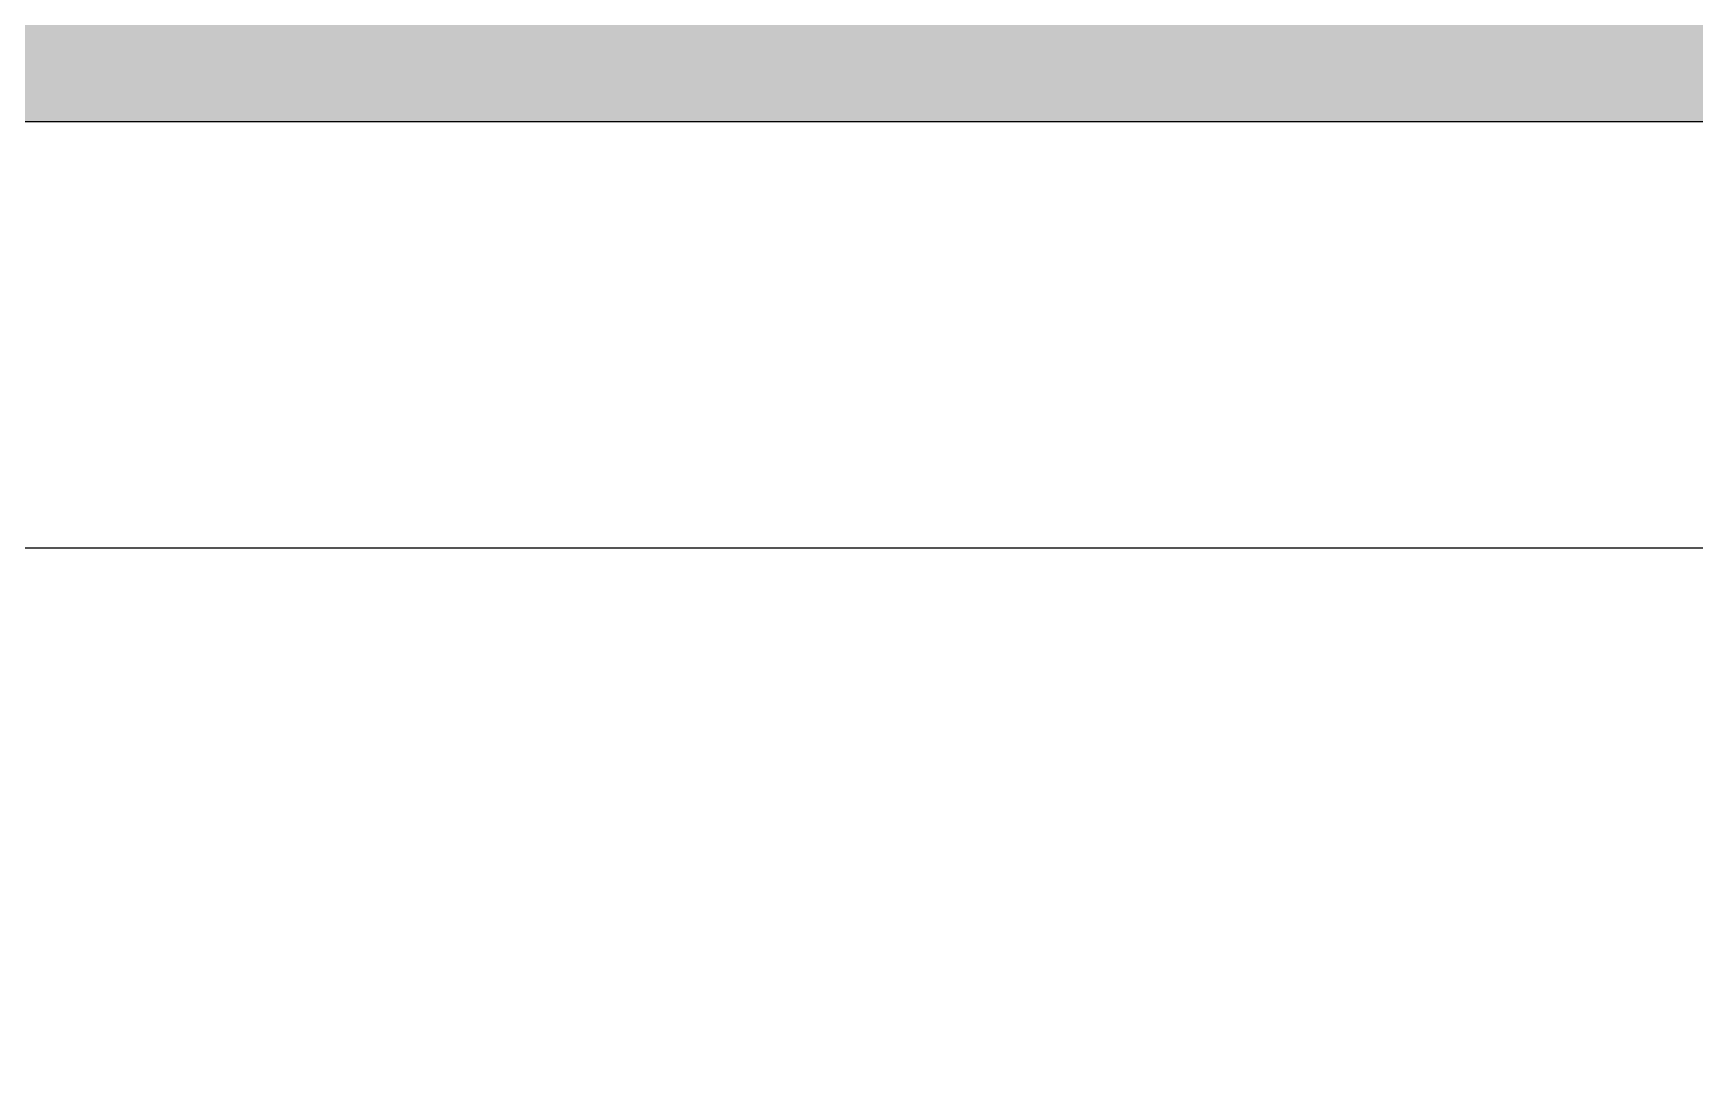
# Model space of a CAD drawing. Header units: millimetres. Extents: x 182 to 575, y -105 to 95.
# Drawn here: x 266.724 to 268.782, y 72.433 to 73.706 of the extents above; entities that cross this region are included whole.
import ezdxf

# ---------------------------------------------------------------- set-up
doc = ezdxf.new("R2010")
doc.units = ezdxf.units.MM
doc.header["$MEASUREMENT"] = 0
doc.layers.add('PDF_Geometry', color=7, linetype='Continuous')
doc.layers.add('PDF_Solid Fills', color=7, linetype='Continuous')

msp = doc.modelspace()

# ---------------------------------------------------------------- hatches: boundary and pattern name
at = {"layer": 'PDF_Solid Fills', "true_color": 0xb9b9b9, "transparency": 33554559}
msp.add_hatch(color=9, dxfattribs=at).paths.add_polyline_path([(261.6659, 73.7491), (261.6659, 76.2872), (261.5183, 76.2872), (261.5183, 73.7491), (259.5945, 73.7491), (259.5945, 73.0396), (259.7945, 73.0396), (259.7945, 73.5967), (270.3516, 73.5967), (270.3516, 73.0396), (270.504, 73.0396), (270.504, 73.7491)])
at = {"layer": 'PDF_Solid Fills', "transparency": 33554559}
h = msp.add_hatch(color=256, dxfattribs=at)
h.paths.add_polyline_path([(267.0077, 73.7051), (267.0027, 73.7051), (267.0077, 73.7051)], flags=0)
h.paths.add_polyline_path([(267.0027, 73.7051), (267.0077, 73.7051), (267.0027, 73.7051)], flags=0)
h.paths.add_polyline_path([(267.0077, 73.7026), (267.0027, 73.7026), (267.0077, 73.7026)], flags=0)
h.paths.add_polyline_path([(267.0027, 73.7026), (267.0077, 73.7026), (267.0027, 73.7026)], flags=0)
h.paths.add_polyline_path([(267.0052, 73.6976), (267.0002, 73.6976), (267.0052, 73.6976)], flags=0)
h.paths.add_polyline_path([(267.0002, 73.6976), (267.0052, 73.6976), (267.0002, 73.6976)], flags=0)
h = msp.add_hatch(color=256, dxfattribs=at)
h.paths.add_polyline_path([(266.9952, 73.6926), (267.0027, 73.6926), (266.9952, 73.6926)], flags=0)
h.paths.add_polyline_path([(267.0002, 73.6926), (266.9927, 73.6926), (267.0002, 73.6926)], flags=0)
h.paths.add_polyline_path([(266.9927, 73.6926), (267.0002, 73.6926), (266.9927, 73.6926)], flags=0)
h = msp.add_hatch(color=256, dxfattribs=at)
h.paths.add_polyline_path([(267.1627, 73.6301), (267.1577, 73.6301), (267.1627, 73.6301)], flags=0)
h.paths.add_polyline_path([(267.1602, 73.6276), (267.1552, 73.6276), (267.1602, 73.6276)], flags=0)
h.paths.add_polyline_path([(267.1552, 73.6251), (267.1602, 73.6251), (267.1552, 73.6251)], flags=0)
h = msp.add_hatch(color=256, dxfattribs=at)
h.paths.add_polyline_path([(267.1552, 73.6201), (267.1602, 73.6201), (267.1552, 73.6201)], flags=0)
h.paths.add_polyline_path([(267.1602, 73.6201), (267.1552, 73.6201), (267.1602, 73.6201)], flags=0)
h.paths.add_polyline_path([(267.1577, 73.6176), (267.1627, 73.6176), (267.1577, 73.6176)], flags=0)
h.paths.add_polyline_path([(267.1627, 73.6176), (267.1577, 73.6176), (267.1627, 73.6176)], flags=0)
h = msp.add_hatch(color=256, dxfattribs=at)
h.paths.add_polyline_path([(267.1727, 73.6376), (267.1677, 73.6376), (267.1727, 73.6376)], flags=0)
h.paths.add_polyline_path([(267.1677, 73.6376), (267.1727, 73.6376), (267.1677, 73.6376)], flags=0)
h.paths.add_polyline_path([(267.1652, 73.6351), (267.1777, 73.6351), (267.1652, 73.6351)], flags=0)
h.paths.add_polyline_path([(267.1777, 73.6351), (267.1652, 73.6351), (267.1777, 73.6351)], flags=0)
h.paths.add_polyline_path([(267.1627, 73.6351), (267.1802, 73.6351), (267.1627, 73.6351)], flags=0)
h = msp.add_hatch(color=256, dxfattribs=at)
h.paths.add_polyline_path([(267.1527, 73.6076), (267.1577, 73.6076), (267.1527, 73.6076)], flags=0)
h.paths.add_polyline_path([(267.1577, 73.6051), (267.1527, 73.6051), (267.1577, 73.6051)], flags=0)
h.paths.add_polyline_path([(267.1552, 73.6026), (267.1502, 73.6026), (267.1552, 73.6026)], flags=0)
h.paths.add_polyline_path([(267.1502, 73.6001), (267.1552, 73.6001), (267.1502, 73.6001)], flags=0)
h.paths.add_polyline_path([(267.1552, 73.6001), (267.1502, 73.6001), (267.1552, 73.6001)], flags=0)
h = msp.add_hatch(color=256, dxfattribs=at)
h.paths.add_polyline_path([(267.1602, 73.6126), (267.1777, 73.6126), (267.1602, 73.6126)], flags=0)
h.paths.add_polyline_path([(267.1777, 73.6126), (267.1602, 73.6126), (267.1777, 73.6126)], flags=0)
h.paths.add_polyline_path([(267.1577, 73.6126), (267.1752, 73.6126), (267.1577, 73.6126)], flags=0)
h = msp.add_hatch(color=256, dxfattribs=at)
h.paths.add_polyline_path([(267.1827, 73.6051), (267.1777, 73.6051), (267.1827, 73.6051)], flags=0)
h.paths.add_polyline_path([(267.1777, 73.6051), (267.1827, 73.6051), (267.1777, 73.6051)], flags=0)
h.paths.add_polyline_path([(267.1827, 73.6026), (267.1777, 73.6026), (267.1827, 73.6026)], flags=0)
h.paths.add_polyline_path([(267.1777, 73.6026), (267.1827, 73.6026), (267.1777, 73.6026)], flags=0)
h = msp.add_hatch(color=256, dxfattribs=at)
h.paths.add_polyline_path([(267.1502, 73.5951), (267.1552, 73.5951), (267.1502, 73.5951)], flags=0)
h.paths.add_polyline_path([(267.1552, 73.5951), (267.1502, 73.5951), (267.1552, 73.5951)], flags=0)
h.paths.add_polyline_path([(267.1502, 73.5926), (267.1552, 73.5926), (267.1502, 73.5926)], flags=0)
h = msp.add_hatch(color=256, dxfattribs=at)
h.paths.add_polyline_path([(267.1552, 73.5876), (267.1777, 73.5876), (267.1552, 73.5876)], flags=0)
h.paths.add_polyline_path([(267.1552, 73.5876), (267.1752, 73.5876), (267.1552, 73.5876)], flags=0)
h.paths.add_polyline_path([(267.1752, 73.5851), (267.1577, 73.5851), (267.1752, 73.5851)], flags=0)
h.paths.add_polyline_path([(267.1577, 73.5851), (267.1752, 73.5851), (267.1577, 73.5851)], flags=0)
h.paths.add_polyline_path([(267.1602, 73.5851), (267.1702, 73.5851), (267.1602, 73.5851)], flags=0)
h.paths.add_polyline_path([(267.1702, 73.5851), (267.1602, 73.5851), (267.1702, 73.5851)], flags=0)
h = msp.add_hatch(color=256, dxfattribs=at)
h.paths.add_polyline_path([(267.1727, 73.5901), (267.1802, 73.5901), (267.1727, 73.5901)], flags=0)
h.paths.add_polyline_path([(267.1802, 73.5901), (267.1727, 73.5901), (267.1802, 73.5901)], flags=0)
h.paths.add_polyline_path([(267.1727, 73.5901), (267.1802, 73.5901), (267.1727, 73.5901)], flags=0)
h = msp.add_hatch(color=256, dxfattribs=at)
h.paths.add_polyline_path([(267.1777, 73.5976), (267.1827, 73.5976), (267.1777, 73.5976)], flags=0)
h.paths.add_polyline_path([(267.1827, 73.5976), (267.1777, 73.5976), (267.1827, 73.5976)], flags=0)
h.paths.add_polyline_path([(267.1777, 73.5951), (267.1827, 73.5951), (267.1777, 73.5951)], flags=0)
h.paths.add_polyline_path([(267.1827, 73.5951), (267.1777, 73.5951), (267.1827, 73.5951)], flags=0)
h.paths.add_polyline_path([(267.1752, 73.5926), (267.1827, 73.5926), (267.1752, 73.5926)], flags=0)
h = msp.add_hatch(color=256, dxfattribs=at)
h.paths.add_polyline_path([(267.3377, 73.5376), (267.3427, 73.5376), (267.3377, 73.5376)], flags=0)
h.paths.add_polyline_path([(267.3427, 73.5376), (267.3377, 73.5376), (267.3427, 73.5376)], flags=0)
h.paths.add_polyline_path([(267.3352, 73.5351), (267.3402, 73.5351), (267.3352, 73.5351)], flags=0)
h.paths.add_polyline_path([(267.3402, 73.5351), (267.3352, 73.5351), (267.3402, 73.5351)], flags=0)
h.paths.add_polyline_path([(267.3327, 73.5326), (267.3377, 73.5326), (267.3327, 73.5326)], flags=0)
h.paths.add_polyline_path([(267.3377, 73.5326), (267.3327, 73.5326), (267.3377, 73.5326)], flags=0)
h.paths.add_polyline_path([(267.3302, 73.5301), (267.3377, 73.5301), (267.3302, 73.5301)], flags=0)
h.paths.add_polyline_path([(267.3352, 73.5276), (267.3277, 73.5276), (267.3352, 73.5276)], flags=0)
h.paths.add_polyline_path([(267.3277, 73.5251), (267.3327, 73.5251), (267.3277, 73.5251)], flags=0)
h.paths.add_polyline_path([(267.3327, 73.5251), (267.3277, 73.5251), (267.3327, 73.5251)], flags=0)
h.paths.add_polyline_path([(267.3252, 73.5201), (267.3302, 73.5201), (267.3252, 73.5201)], flags=0)
h.paths.add_polyline_path([(267.3302, 73.5201), (267.3252, 73.5201), (267.3302, 73.5201)], flags=0)
h.paths.add_polyline_path([(267.3227, 73.5176), (267.3302, 73.5176), (267.3227, 73.5176)], flags=0)
h.paths.add_polyline_path([(267.3227, 73.5176), (267.3277, 73.5176), (267.3227, 73.5176)], flags=0)
h.paths.add_polyline_path([(267.3277, 73.5151), (267.3227, 73.5151), (267.3277, 73.5151)], flags=0)
h.paths.add_polyline_path([(267.3227, 73.5151), (267.3277, 73.5151), (267.3227, 73.5151)], flags=0)
h.paths.add_polyline_path([(267.3252, 73.5126), (267.3202, 73.5126), (267.3252, 73.5126)], flags=0)
h.paths.add_polyline_path([(267.3202, 73.5126), (267.3252, 73.5126), (267.3202, 73.5126)], flags=0)
h.paths.add_polyline_path([(267.3252, 73.5101), (267.3202, 73.5101), (267.3252, 73.5101)], flags=0)
h.paths.add_polyline_path([(267.3227, 73.5051), (267.3177, 73.5051), (267.3227, 73.5051)], flags=0)
h.paths.add_polyline_path([(267.3177, 73.5051), (267.3227, 73.5051), (267.3177, 73.5051)], flags=0)
h.paths.add_polyline_path([(267.3227, 73.5026), (267.3177, 73.5026), (267.3227, 73.5026)], flags=0)
h.paths.add_polyline_path([(267.3202, 73.5001), (267.3152, 73.5001), (267.3202, 73.5001)], flags=0)
h.paths.add_polyline_path([(267.3152, 73.5001), (267.3202, 73.5001), (267.3152, 73.5001)], flags=0)
h.paths.add_polyline_path([(267.3202, 73.4976), (267.3152, 73.4976), (267.3202, 73.4976)], flags=0)
h.paths.add_polyline_path([(267.3152, 73.4976), (267.3202, 73.4976), (267.3152, 73.4976)], flags=0)
h = msp.add_hatch(color=256, dxfattribs=at)
h.paths.add_polyline_path([(267.4727, 73.4551), (267.4677, 73.4551), (267.4727, 73.4551)], flags=0)
h.paths.add_polyline_path([(267.4677, 73.4551), (267.4727, 73.4551), (267.4677, 73.4551)], flags=0)
h.paths.add_polyline_path([(267.4652, 73.4526), (267.4702, 73.4526), (267.4652, 73.4526)], flags=0)
h.paths.add_polyline_path([(267.4702, 73.4501), (267.4652, 73.4501), (267.4702, 73.4501)], flags=0)
h.paths.add_polyline_path([(267.4652, 73.4501), (267.4702, 73.4501), (267.4652, 73.4501)], flags=0)
h = msp.add_hatch(color=256, dxfattribs=at)
h.paths.add_polyline_path([(267.4852, 73.4651), (267.4802, 73.4651), (267.4852, 73.4651)], flags=0)
h.paths.add_polyline_path([(267.4802, 73.4651), (267.4852, 73.4651), (267.4802, 73.4651)], flags=0)
h.paths.add_polyline_path([(267.4777, 73.4626), (267.4877, 73.4626), (267.4777, 73.4626)], flags=0)
h = msp.add_hatch(color=256, dxfattribs=at)
h.paths.add_polyline_path([(267.4902, 73.4576), (267.4952, 73.4576), (267.4902, 73.4576)], flags=0)
h.paths.add_polyline_path([(267.4952, 73.4576), (267.4902, 73.4576), (267.4952, 73.4576)], flags=0)
h.paths.add_polyline_path([(267.4902, 73.4551), (267.4952, 73.4551), (267.4902, 73.4551)], flags=0)
h.paths.add_polyline_path([(267.4952, 73.4526), (267.4902, 73.4526), (267.4952, 73.4526)], flags=0)
h.paths.add_polyline_path([(267.4902, 73.4526), (267.4952, 73.4526), (267.4902, 73.4526)], flags=0)
h.paths.add_polyline_path([(267.4952, 73.4526), (267.4902, 73.4526), (267.4952, 73.4526)], flags=0)
h = msp.add_hatch(color=256, dxfattribs=at)
h.paths.add_polyline_path([(267.4802, 73.4451), (267.4777, 73.4451), (267.4802, 73.4451)], flags=0)
h.paths.add_polyline_path([(267.4777, 73.4451), (267.4802, 73.4451), (267.4777, 73.4451)], flags=0)
h.paths.add_polyline_path([(267.4827, 73.4451), (267.4752, 73.4451), (267.4827, 73.4451)], flags=0)
h.paths.add_polyline_path([(267.4752, 73.4451), (267.4827, 73.4451), (267.4752, 73.4451)], flags=0)
h = msp.add_hatch(color=256, dxfattribs=at)
h.paths.add_polyline_path([(267.4877, 73.4376), (267.4927, 73.4376), (267.4877, 73.4376)], flags=0)
h.paths.add_polyline_path([(267.4927, 73.4351), (267.4877, 73.4351), (267.4927, 73.4351)], flags=0)
h.paths.add_polyline_path([(267.4877, 73.4351), (267.4927, 73.4351), (267.4877, 73.4351)], flags=0)
h = msp.add_hatch(color=256, dxfattribs=at)
h.paths.add_polyline_path([(267.4627, 73.4226), (267.4677, 73.4226), (267.4627, 73.4226)], flags=0)
h.paths.add_polyline_path([(267.4677, 73.4226), (267.4627, 73.4226), (267.4677, 73.4226)], flags=0)
h.paths.add_polyline_path([(267.4627, 73.4201), (267.4677, 73.4201), (267.4627, 73.4201)], flags=0)
h.paths.add_polyline_path([(267.4677, 73.4201), (267.4627, 73.4201), (267.4677, 73.4201)], flags=0)
h = msp.add_hatch(color=256, dxfattribs=at)
h.paths.add_polyline_path([(267.4777, 73.4126), (267.4752, 73.4126), (267.4777, 73.4126)], flags=0)
h.paths.add_polyline_path([(267.4727, 73.4126), (267.4802, 73.4126), (267.4727, 73.4126)], flags=0)
h.paths.add_polyline_path([(267.4827, 73.4126), (267.4702, 73.4126), (267.4827, 73.4126)], flags=0)
h.paths.add_polyline_path([(267.4702, 73.4126), (267.4827, 73.4126), (267.4702, 73.4126)], flags=0)
h.paths.add_polyline_path([(267.4852, 73.4151), (267.4677, 73.4151), (267.4852, 73.4151)], flags=0)
h.paths.add_polyline_path([(267.4677, 73.4151), (267.4852, 73.4151), (267.4677, 73.4151)], flags=0)
h.paths.add_polyline_path([(267.4852, 73.4151), (267.4677, 73.4151), (267.4852, 73.4151)], flags=0)
h = msp.add_hatch(color=256, dxfattribs=at)
h.paths.add_polyline_path([(267.4877, 73.4301), (267.4927, 73.4301), (267.4877, 73.4301)], flags=0)
h.paths.add_polyline_path([(267.4927, 73.4276), (267.4877, 73.4276), (267.4927, 73.4276)], flags=0)
h.paths.add_polyline_path([(267.4877, 73.4276), (267.4927, 73.4276), (267.4877, 73.4276)], flags=0)
h.paths.add_polyline_path([(267.4927, 73.4251), (267.4877, 73.4251), (267.4927, 73.4251)], flags=0)
h.paths.add_polyline_path([(267.4877, 73.4251), (267.4927, 73.4251), (267.4877, 73.4251)], flags=0)
h = msp.add_hatch(color=256, dxfattribs=at)
h.paths.add_polyline_path([(267.7002, 73.3526), (267.7027, 73.3526), (267.7002, 73.3526)], flags=0)
h.paths.add_polyline_path([(267.7052, 73.3526), (267.6977, 73.3526), (267.7052, 73.3526)], flags=0)
h.paths.add_polyline_path([(267.6952, 73.3501), (267.7077, 73.3501), (267.6952, 73.3501)], flags=0)
h.paths.add_polyline_path([(267.7077, 73.3501), (267.6952, 73.3501), (267.7077, 73.3501)], flags=0)
h.paths.add_polyline_path([(267.6952, 73.3501), (267.7077, 73.3501), (267.6952, 73.3501)], flags=0)
h.paths.add_polyline_path([(267.7102, 73.3501), (267.6927, 73.3501), (267.7102, 73.3501)], flags=0)
h.paths.add_polyline_path([(267.6927, 73.3501), (267.7102, 73.3501), (267.6927, 73.3501)], flags=0)
h = msp.add_hatch(color=256, dxfattribs=at)
h.paths.add_polyline_path([(267.7152, 73.3426), (267.7102, 73.3426), (267.7152, 73.3426)], flags=0)
h.paths.add_polyline_path([(267.7102, 73.3426), (267.7152, 73.3426), (267.7102, 73.3426)], flags=0)
h.paths.add_polyline_path([(267.7152, 73.3401), (267.7102, 73.3401), (267.7152, 73.3401)], flags=0)
h.paths.add_polyline_path([(267.7102, 73.3376), (267.7152, 73.3376), (267.7102, 73.3376)], flags=0)
h.paths.add_polyline_path([(267.7152, 73.3376), (267.7102, 73.3376), (267.7152, 73.3376)], flags=0)
h.paths.add_polyline_path([(267.7102, 73.3376), (267.7152, 73.3376), (267.7102, 73.3376)], flags=0)
h.paths.add_polyline_path([(267.7152, 73.3351), (267.7102, 73.3351), (267.7152, 73.3351)], flags=0)
h.paths.add_polyline_path([(267.7102, 73.3326), (267.7152, 73.3326), (267.7102, 73.3326)], flags=0)
h.paths.add_polyline_path([(267.7152, 73.3301), (267.7102, 73.3301), (267.7152, 73.3301)], flags=0)
h.paths.add_polyline_path([(267.7102, 73.3301), (267.7152, 73.3301), (267.7102, 73.3301)], flags=0)
h.paths.add_polyline_path([(267.7077, 73.3276), (267.7127, 73.3276), (267.7077, 73.3276)], flags=0)
h = msp.add_hatch(color=256, dxfattribs=at)
h.paths.add_polyline_path([(267.6877, 73.3201), (267.7077, 73.3201), (267.6877, 73.3201)], flags=0)
h.paths.add_polyline_path([(267.7077, 73.3201), (267.6877, 73.3201), (267.7077, 73.3201)], flags=0)
h.paths.add_polyline_path([(267.6902, 73.3201), (267.7052, 73.3201), (267.6902, 73.3201)], flags=0)
h.paths.add_polyline_path([(267.7052, 73.3201), (267.6902, 73.3201), (267.7052, 73.3201)], flags=0)
h = msp.add_hatch(color=256, dxfattribs=at)
h.paths.add_polyline_path([(267.6852, 73.1726), (267.6902, 73.1726), (267.6852, 73.1726)], flags=0)
h.paths.add_polyline_path([(267.6902, 73.1726), (267.6852, 73.1726), (267.6902, 73.1726)], flags=0)
h.paths.add_polyline_path([(267.6852, 73.1701), (267.6902, 73.1701), (267.6852, 73.1701)], flags=0)
h = msp.add_hatch(color=256, dxfattribs=at)
h.paths.add_polyline_path([(267.6902, 73.1776), (267.7077, 73.1776), (267.6902, 73.1776)], flags=0)
h.paths.add_polyline_path([(267.7077, 73.1801), (267.6902, 73.1801), (267.7077, 73.1801)], flags=0)
h.paths.add_polyline_path([(267.6927, 73.1801), (267.7052, 73.1801), (267.6927, 73.1801)], flags=0)
h.paths.add_polyline_path([(267.7052, 73.1801), (267.6927, 73.1801), (267.7052, 73.1801)], flags=0)
h.paths.add_polyline_path([(267.6977, 73.1801), (267.7002, 73.1801), (267.6977, 73.1801)], flags=0)
h.paths.add_polyline_path([(267.7002, 73.1801), (267.6977, 73.1801), (267.7002, 73.1801)], flags=0)
h = msp.add_hatch(color=256, dxfattribs=at)
h.paths.add_polyline_path([(267.7077, 73.1726), (267.7127, 73.1726), (267.7077, 73.1726)], flags=0)
h.paths.add_polyline_path([(267.7127, 73.1726), (267.7077, 73.1726), (267.7127, 73.1726)], flags=0)
h.paths.add_polyline_path([(267.7077, 73.1726), (267.7127, 73.1726), (267.7077, 73.1726)], flags=0)
h = msp.add_hatch(color=256, dxfattribs=at)
h.paths.add_polyline_path([(267.7077, 73.1676), (267.7127, 73.1676), (267.7077, 73.1676)], flags=0)
h.paths.add_polyline_path([(267.7127, 73.1651), (267.7077, 73.1651), (267.7127, 73.1651)], flags=0)
h.paths.add_polyline_path([(267.7077, 73.1651), (267.7127, 73.1651), (267.7077, 73.1651)], flags=0)
h = msp.add_hatch(color=256, dxfattribs=at)
h.paths.add_polyline_path([(267.7052, 73.1501), (267.7102, 73.1501), (267.7052, 73.1501)], flags=0)
h.paths.add_polyline_path([(267.7102, 73.1501), (267.7052, 73.1501), (267.7102, 73.1501)], flags=0)
h.paths.add_polyline_path([(267.7052, 73.1476), (267.7102, 73.1476), (267.7052, 73.1476)], flags=0)
h.paths.add_polyline_path([(267.7102, 73.1451), (267.7077, 73.1451), (267.7102, 73.1451)], flags=0)
h.paths.add_polyline_path([(267.7102, 73.1401), (267.7052, 73.1401), (267.7102, 73.1401)], flags=0)
h.paths.add_polyline_path([(267.7052, 73.1401), (267.7102, 73.1401), (267.7052, 73.1401)], flags=0)
h.paths.add_polyline_path([(267.7102, 73.1376), (267.7052, 73.1376), (267.7102, 73.1376)], flags=0)
h.paths.add_polyline_path([(267.7052, 73.1376), (267.7102, 73.1376), (267.7052, 73.1376)], flags=0)
h = msp.add_hatch(color=256, dxfattribs=at)
h.paths.add_polyline_path([(267.6802, 73.1401), (267.6827, 73.1401), (267.6802, 73.1401)], flags=0)
h.paths.add_polyline_path([(267.6802, 73.1376), (267.6852, 73.1376), (267.6802, 73.1376)], flags=0)
h.paths.add_polyline_path([(267.6852, 73.1376), (267.6802, 73.1376), (267.6852, 73.1376)], flags=0)
h = msp.add_hatch(color=256, dxfattribs=at)
h.paths.add_polyline_path([(267.7002, 73.1301), (267.6877, 73.1301), (267.7002, 73.1301)], flags=0)
h.paths.add_polyline_path([(267.6877, 73.1301), (267.7002, 73.1301), (267.6877, 73.1301)], flags=0)
h.paths.add_polyline_path([(267.7027, 73.1301), (267.6852, 73.1301), (267.7027, 73.1301)], flags=0)
h.paths.add_polyline_path([(267.6852, 73.1301), (267.7027, 73.1301), (267.6852, 73.1301)], flags=0)
h = msp.add_hatch(color=256, dxfattribs=at)
h.paths.add_polyline_path([(267.6877, 73.0901), (267.6827, 73.0901), (267.6877, 73.0901)], flags=0)
h.paths.add_polyline_path([(267.6827, 73.0901), (267.6877, 73.0901), (267.6827, 73.0901)], flags=0)
h.paths.add_polyline_path([(267.6877, 73.0901), (267.6827, 73.0901), (267.6877, 73.0901)], flags=0)
h = msp.add_hatch(color=256, dxfattribs=at)
h.paths.add_polyline_path([(267.7102, 73.0901), (267.7052, 73.0901), (267.7102, 73.0901)], flags=0)
h.paths.add_polyline_path([(267.7052, 73.0901), (267.7102, 73.0901), (267.7052, 73.0901)], flags=0)
h.paths.add_polyline_path([(267.7102, 73.0876), (267.7052, 73.0876), (267.7102, 73.0876)], flags=0)
h.paths.add_polyline_path([(267.7052, 73.0876), (267.7102, 73.0876), (267.7052, 73.0876)], flags=0)
h.paths.add_polyline_path([(267.7102, 73.0851), (267.7052, 73.0851), (267.7102, 73.0851)], flags=0)
h = msp.add_hatch(color=256, dxfattribs=at)
h.paths.add_polyline_path([(267.6852, 73.0826), (267.6802, 73.0826), (267.6852, 73.0826)], flags=0)
h.paths.add_polyline_path([(267.6802, 73.0826), (267.6852, 73.0826), (267.6802, 73.0826)], flags=0)
h.paths.add_polyline_path([(267.6852, 73.0826), (267.6802, 73.0826), (267.6852, 73.0826)], flags=0)
h = msp.add_hatch(color=256, dxfattribs=at)
h.paths.add_polyline_path([(267.7002, 73.0726), (267.7077, 73.0726), (267.7002, 73.0726)], flags=0)
h.paths.add_polyline_path([(267.7052, 73.0726), (267.6977, 73.0726), (267.7052, 73.0726)], flags=0)
h.paths.add_polyline_path([(267.7027, 73.0701), (267.6952, 73.0701), (267.7027, 73.0701)], flags=0)
h.paths.add_polyline_path([(267.6952, 73.0701), (267.7027, 73.0701), (267.6952, 73.0701)], flags=0)
h = msp.add_hatch(color=256, dxfattribs=at)
h.paths.add_polyline_path([(267.7102, 73.0801), (267.7052, 73.0801), (267.7102, 73.0801)], flags=0)
h.paths.add_polyline_path([(267.7052, 73.0801), (267.7102, 73.0801), (267.7052, 73.0801)], flags=0)
h.paths.add_polyline_path([(267.7102, 73.0801), (267.7052, 73.0801), (267.7102, 73.0801)], flags=0)
h.paths.add_polyline_path([(267.7052, 73.0776), (267.7102, 73.0776), (267.7052, 73.0776)], flags=0)
h.paths.add_polyline_path([(267.7027, 73.0751), (267.7077, 73.0751), (267.7027, 73.0751)], flags=0)
h.paths.add_polyline_path([(267.7077, 73.0751), (267.7027, 73.0751), (267.7077, 73.0751)], flags=0)
h.paths.add_polyline_path([(267.7027, 73.0751), (267.7077, 73.0751), (267.7027, 73.0751)], flags=0)
h = msp.add_hatch(color=256, dxfattribs=at)
h.paths.add_polyline_path([(267.6827, 73.0551), (267.6777, 73.0551), (267.6827, 73.0551)], flags=0)
h.paths.add_polyline_path([(267.6777, 73.0551), (267.6827, 73.0551), (267.6777, 73.0551)], flags=0)
h.paths.add_polyline_path([(267.6802, 73.0526), (267.6752, 73.0526), (267.6802, 73.0526)], flags=0)
h.paths.add_polyline_path([(267.6752, 73.0526), (267.6802, 73.0526), (267.6752, 73.0526)], flags=0)
h.paths.add_polyline_path([(267.6802, 73.0526), (267.6752, 73.0526), (267.6802, 73.0526)], flags=0)
h = msp.add_hatch(color=256, dxfattribs=at)
h.paths.add_polyline_path([(267.6877, 73.0601), (267.6827, 73.0601), (267.6877, 73.0601)], flags=0)
h.paths.add_polyline_path([(267.6802, 73.0601), (267.6852, 73.0601), (267.6802, 73.0601)], flags=0)
h.paths.add_polyline_path([(267.6852, 73.0576), (267.6802, 73.0576), (267.6852, 73.0576)], flags=0)
h = msp.add_hatch(color=256, dxfattribs=at)
h.paths.add_polyline_path([(267.6002, 72.9201), (267.5952, 72.9201), (267.6002, 72.9201)], flags=0)
h.paths.add_polyline_path([(267.5952, 72.9201), (267.6002, 72.9201), (267.5952, 72.9201)], flags=0)
h.paths.add_polyline_path([(267.5927, 72.9176), (267.6052, 72.9176), (267.5927, 72.9176)], flags=0)
h.paths.add_polyline_path([(267.6052, 72.9176), (267.5927, 72.9176), (267.6052, 72.9176)], flags=0)
h.paths.add_polyline_path([(267.6052, 72.9176), (267.5902, 72.9176), (267.6052, 72.9176)], flags=0)
h.paths.add_polyline_path([(267.5902, 72.9176), (267.6052, 72.9176), (267.5902, 72.9176)], flags=0)
h = msp.add_hatch(color=256, dxfattribs=at)
h.paths.add_polyline_path([(267.5852, 72.9051), (267.5802, 72.9051), (267.5852, 72.9051)], flags=0)
h.paths.add_polyline_path([(267.5802, 72.9051), (267.5852, 72.9051), (267.5802, 72.9051)], flags=0)
h.paths.add_polyline_path([(267.5852, 72.9026), (267.5802, 72.9026), (267.5852, 72.9026)], flags=0)
h.paths.add_polyline_path([(267.5802, 72.9026), (267.5852, 72.9026), (267.5802, 72.9026)], flags=0)
h.paths.add_polyline_path([(267.5827, 72.9001), (267.5777, 72.9001), (267.5827, 72.9001)], flags=0)
h.paths.add_polyline_path([(267.5777, 72.8976), (267.5827, 72.8976), (267.5777, 72.8976)], flags=0)
h.paths.add_polyline_path([(267.5827, 72.8976), (267.5777, 72.8976), (267.5827, 72.8976)], flags=0)
h.paths.add_polyline_path([(267.5777, 72.8951), (267.5827, 72.8951), (267.5777, 72.8951)], flags=0)
h.paths.add_polyline_path([(267.5827, 72.8951), (267.5777, 72.8951), (267.5827, 72.8951)], flags=0)
h.paths.add_polyline_path([(267.5777, 72.8901), (267.5827, 72.8901), (267.5777, 72.8901)], flags=0)
h.paths.add_polyline_path([(267.5827, 72.8901), (267.5777, 72.8901), (267.5827, 72.8901)], flags=0)
h.paths.add_polyline_path([(267.5777, 72.8876), (267.5827, 72.8876), (267.5777, 72.8876)], flags=0)
h.paths.add_polyline_path([(267.5802, 72.8851), (267.5777, 72.8851), (267.5802, 72.8851)], flags=0)
h.paths.add_polyline_path([(267.5777, 72.8826), (267.5802, 72.8826), (267.5777, 72.8826)], flags=0)
h.paths.add_polyline_path([(267.5777, 72.8776), (267.5827, 72.8776), (267.5777, 72.8776)], flags=0)
h.paths.add_polyline_path([(267.5827, 72.8776), (267.5777, 72.8776), (267.5827, 72.8776)], flags=0)
h = msp.add_hatch(color=256, dxfattribs=at)
h.paths.add_polyline_path([(267.6127, 72.9001), (267.6077, 72.9001), (267.6127, 72.9001)], flags=0)
h.paths.add_polyline_path([(267.6077, 72.9001), (267.6127, 72.9001), (267.6077, 72.9001)], flags=0)
h.paths.add_polyline_path([(267.6127, 72.8976), (267.6077, 72.8976), (267.6127, 72.8976)], flags=0)
h.paths.add_polyline_path([(267.6077, 72.8951), (267.6127, 72.8951), (267.6077, 72.8951)], flags=0)
h.paths.add_polyline_path([(267.6127, 72.8951), (267.6077, 72.8951), (267.6127, 72.8951)], flags=0)
h.paths.add_polyline_path([(267.6077, 72.8926), (267.6127, 72.8926), (267.6077, 72.8926)], flags=0)
h.paths.add_polyline_path([(267.6102, 72.8876), (267.6052, 72.8876), (267.6102, 72.8876)], flags=0)
h.paths.add_polyline_path([(267.6052, 72.8851), (267.6102, 72.8851), (267.6052, 72.8851)], flags=0)
h.paths.add_polyline_path([(267.6102, 72.8851), (267.6052, 72.8851), (267.6102, 72.8851)], flags=0)
h.paths.add_polyline_path([(267.6052, 72.8826), (267.6102, 72.8826), (267.6052, 72.8826)], flags=0)
h.paths.add_polyline_path([(267.6077, 72.8801), (267.6027, 72.8801), (267.6077, 72.8801)], flags=0)
h.paths.add_polyline_path([(267.6027, 72.8801), (267.6077, 72.8801), (267.6027, 72.8801)], flags=0)
h.paths.add_polyline_path([(267.6077, 72.8776), (267.6027, 72.8776), (267.6077, 72.8776)], flags=0)
h.paths.add_polyline_path([(267.6027, 72.8776), (267.6077, 72.8776), (267.6027, 72.8776)], flags=0)
h = msp.add_hatch(color=256, dxfattribs=at)
h.paths.add_polyline_path([(267.6077, 72.9076), (267.6127, 72.9076), (267.6077, 72.9076)], flags=0)
h.paths.add_polyline_path([(267.6127, 72.9051), (267.6077, 72.9051), (267.6127, 72.9051)], flags=0)
h.paths.add_polyline_path([(267.6077, 72.9051), (267.6127, 72.9051), (267.6077, 72.9051)], flags=0)
h = msp.add_hatch(color=256, dxfattribs=at)
h.paths.add_polyline_path([(267.5827, 72.8751), (267.5777, 72.8751), (267.5827, 72.8751)], flags=0)
h.paths.add_polyline_path([(267.5777, 72.8751), (267.5827, 72.8751), (267.5777, 72.8751)], flags=0)
h.paths.add_polyline_path([(267.5827, 72.8751), (267.5777, 72.8751), (267.5827, 72.8751)], flags=0)
h = msp.add_hatch(color=256, dxfattribs=at)
h.paths.add_polyline_path([(267.5852, 72.8676), (267.5977, 72.8676), (267.5852, 72.8676)], flags=0)
h.paths.add_polyline_path([(267.5977, 72.8676), (267.5852, 72.8676), (267.5977, 72.8676)], flags=0)
h.paths.add_polyline_path([(267.5877, 72.8676), (267.5952, 72.8676), (267.5877, 72.8676)], flags=0)
h = msp.add_hatch(color=256, dxfattribs=at)
h.paths.add_polyline_path([(267.3877, 72.8226), (267.3827, 72.8226), (267.3877, 72.8226)], flags=0)
h.paths.add_polyline_path([(267.3827, 72.8226), (267.3877, 72.8226), (267.3827, 72.8226)], flags=0)
h.paths.add_polyline_path([(267.3852, 72.8176), (267.3802, 72.8176), (267.3852, 72.8176)], flags=0)
h.paths.add_polyline_path([(267.3802, 72.8176), (267.3852, 72.8176), (267.3802, 72.8176)], flags=0)
h.paths.add_polyline_path([(267.3852, 72.8151), (267.3802, 72.8151), (267.3852, 72.8151)], flags=0)
h.paths.add_polyline_path([(267.3802, 72.8126), (267.3852, 72.8126), (267.3802, 72.8126)], flags=0)
h.paths.add_polyline_path([(267.3852, 72.8126), (267.3802, 72.8126), (267.3852, 72.8126)], flags=0)
h.paths.add_polyline_path([(267.3802, 72.8126), (267.3852, 72.8126), (267.3802, 72.8126)], flags=0)
h.paths.add_polyline_path([(267.3852, 72.8101), (267.3802, 72.8101), (267.3852, 72.8101)], flags=0)
h.paths.add_polyline_path([(267.3802, 72.8101), (267.3852, 72.8101), (267.3802, 72.8101)], flags=0)
h.paths.add_polyline_path([(267.3877, 72.8076), (267.3827, 72.8076), (267.3877, 72.8076)], flags=0)
h = msp.add_hatch(color=256, dxfattribs=at)
h.paths.add_polyline_path([(267.3977, 72.8326), (267.3977, 72.8326), (267.3977, 72.8326)], flags=0)
h.paths.add_polyline_path([(267.3927, 72.8326), (267.4027, 72.8326), (267.3927, 72.8326)], flags=0)
h.paths.add_polyline_path([(267.4027, 72.8326), (267.3927, 72.8326), (267.4027, 72.8326)], flags=0)
h = msp.add_hatch(color=256, dxfattribs=at)
h.paths.add_polyline_path([(267.4052, 72.8251), (267.4102, 72.8251), (267.4052, 72.8251)], flags=0)
h.paths.add_polyline_path([(267.4102, 72.8251), (267.4052, 72.8251), (267.4102, 72.8251)], flags=0)
h.paths.add_polyline_path([(267.4077, 72.8201), (267.4127, 72.8201), (267.4077, 72.8201)], flags=0)
h = msp.add_hatch(color=256, dxfattribs=at)
h.paths.add_polyline_path([(267.3877, 72.8051), (267.3827, 72.8051), (267.3877, 72.8051)], flags=0)
h.paths.add_polyline_path([(267.3827, 72.8051), (267.3877, 72.8051), (267.3827, 72.8051)], flags=0)
h.paths.add_polyline_path([(267.3902, 72.8026), (267.3852, 72.8026), (267.3902, 72.8026)], flags=0)
h = msp.add_hatch(color=256, dxfattribs=at)
h.paths.add_polyline_path([(267.3977, 72.8001), (267.3902, 72.8001), (267.3977, 72.8001)], flags=0)
h.paths.add_polyline_path([(267.3902, 72.8001), (267.3977, 72.8001), (267.3902, 72.8001)], flags=0)
h.paths.add_polyline_path([(267.4002, 72.8001), (267.3877, 72.8001), (267.4002, 72.8001)], flags=0)
h = msp.add_hatch(color=256, dxfattribs=at)
h.paths.add_polyline_path([(267.4102, 72.7976), (267.4052, 72.7976), (267.4102, 72.7976)], flags=0)
h.paths.add_polyline_path([(267.4052, 72.7976), (267.4102, 72.7976), (267.4052, 72.7976)], flags=0)
h.paths.add_polyline_path([(267.4077, 72.7926), (267.4027, 72.7926), (267.4077, 72.7926)], flags=0)
h.paths.add_polyline_path([(267.4027, 72.7926), (267.4077, 72.7926), (267.4027, 72.7926)], flags=0)
h = msp.add_hatch(color=256, dxfattribs=at)
h.paths.add_polyline_path([(267.4052, 72.8101), (267.4127, 72.8101), (267.4052, 72.8101)], flags=0)
h.paths.add_polyline_path([(267.4127, 72.8076), (267.4052, 72.8076), (267.4127, 72.8076)], flags=0)
h.paths.add_polyline_path([(267.4052, 72.8076), (267.4127, 72.8076), (267.4052, 72.8076)], flags=0)
h = msp.add_hatch(color=256, dxfattribs=at)
h.paths.add_polyline_path([(267.2527, 72.7376), (267.2552, 72.7376), (267.2527, 72.7376)], flags=0)
h.paths.add_polyline_path([(267.2577, 72.7376), (267.2502, 72.7376), (267.2577, 72.7376)], flags=0)
h.paths.add_polyline_path([(267.2477, 72.7376), (267.2602, 72.7376), (267.2477, 72.7376)], flags=0)
h = msp.add_hatch(color=256, dxfattribs=at)
h.paths.add_polyline_path([(267.2452, 72.7301), (267.2402, 72.7301), (267.2452, 72.7301)], flags=0)
h.paths.add_polyline_path([(267.2402, 72.7301), (267.2452, 72.7301), (267.2402, 72.7301)], flags=0)
h.paths.add_polyline_path([(267.2452, 72.7301), (267.2402, 72.7301), (267.2452, 72.7301)], flags=0)
h.paths.add_polyline_path([(267.2402, 72.7276), (267.2452, 72.7276), (267.2402, 72.7276)], flags=0)
h = msp.add_hatch(color=256, dxfattribs=at)
h.paths.add_polyline_path([(267.2677, 72.7301), (267.2627, 72.7301), (267.2677, 72.7301)], flags=0)
h.paths.add_polyline_path([(267.2627, 72.7301), (267.2677, 72.7301), (267.2627, 72.7301)], flags=0)
h.paths.add_polyline_path([(267.2677, 72.7276), (267.2627, 72.7276), (267.2677, 72.7276)], flags=0)
h.paths.add_polyline_path([(267.2627, 72.7276), (267.2677, 72.7276), (267.2627, 72.7276)], flags=0)
h = msp.add_hatch(color=256, dxfattribs=at)
h.paths.add_polyline_path([(267.2677, 72.7226), (267.2627, 72.7226), (267.2677, 72.7226)], flags=0)
h.paths.add_polyline_path([(267.2627, 72.7226), (267.2677, 72.7226), (267.2627, 72.7226)], flags=0)
h.paths.add_polyline_path([(267.2677, 72.7201), (267.2627, 72.7201), (267.2677, 72.7201)], flags=0)
h = msp.add_hatch(color=256, dxfattribs=at)
h.paths.add_polyline_path([(267.2352, 72.7076), (267.2427, 72.7076), (267.2352, 72.7076)], flags=0)
h.paths.add_polyline_path([(267.2352, 72.7051), (267.2402, 72.7051), (267.2352, 72.7051)], flags=0)
h.paths.add_polyline_path([(267.2402, 72.7051), (267.2352, 72.7051), (267.2402, 72.7051)], flags=0)
h.paths.add_polyline_path([(267.2327, 72.7026), (267.2377, 72.7026), (267.2327, 72.7026)], flags=0)
h.paths.add_polyline_path([(267.2377, 72.7026), (267.2327, 72.7026), (267.2377, 72.7026)], flags=0)
h = msp.add_hatch(color=256, dxfattribs=at)
h.paths.add_polyline_path([(267.2377, 72.6951), (267.2327, 72.6951), (267.2377, 72.6951)], flags=0)
h.paths.add_polyline_path([(267.2327, 72.6951), (267.2377, 72.6951), (267.2327, 72.6951)], flags=0)
h.paths.add_polyline_path([(267.2402, 72.6926), (267.2352, 72.6926), (267.2402, 72.6926)], flags=0)
h.paths.add_polyline_path([(267.2352, 72.6926), (267.2402, 72.6926), (267.2352, 72.6926)], flags=0)
h.paths.add_polyline_path([(267.2402, 72.6926), (267.2352, 72.6926), (267.2402, 72.6926)], flags=0)
h = msp.add_hatch(color=256, dxfattribs=at)
h.paths.add_polyline_path([(267.2602, 72.6976), (267.2652, 72.6976), (267.2602, 72.6976)], flags=0)
h.paths.add_polyline_path([(267.2652, 72.6976), (267.2602, 72.6976), (267.2652, 72.6976)], flags=0)
h.paths.add_polyline_path([(267.2602, 72.6951), (267.2652, 72.6951), (267.2602, 72.6951)], flags=0)
h.paths.add_polyline_path([(267.2652, 72.6926), (267.2577, 72.6926), (267.2652, 72.6926)], flags=0)
h.paths.add_polyline_path([(267.2577, 72.6926), (267.2652, 72.6926), (267.2577, 72.6926)], flags=0)
h = msp.add_hatch(color=256, dxfattribs=at)
h.paths.add_polyline_path([(267.2652, 72.7076), (267.2602, 72.7076), (267.2652, 72.7076)], flags=0)
h.paths.add_polyline_path([(267.2602, 72.7076), (267.2652, 72.7076), (267.2602, 72.7076)], flags=0)
h.paths.add_polyline_path([(267.2652, 72.7051), (267.2602, 72.7051), (267.2652, 72.7051)], flags=0)
h.paths.add_polyline_path([(267.2602, 72.7051), (267.2652, 72.7051), (267.2602, 72.7051)], flags=0)
h = msp.add_hatch(color=256, dxfattribs=at)
h.paths.add_polyline_path([(267.2527, 72.6851), (267.2452, 72.6851), (267.2527, 72.6851)], flags=0)
h.paths.add_polyline_path([(267.2452, 72.6851), (267.2527, 72.6851), (267.2452, 72.6851)], flags=0)
h.paths.add_polyline_path([(267.2552, 72.6851), (267.2427, 72.6851), (267.2552, 72.6851)], flags=0)
h.paths.add_polyline_path([(267.2427, 72.6851), (267.2552, 72.6851), (267.2427, 72.6851)], flags=0)
h.paths.add_polyline_path([(267.2577, 72.6876), (267.2402, 72.6876), (267.2577, 72.6876)], flags=0)
h.paths.add_polyline_path([(267.2402, 72.6876), (267.2577, 72.6876), (267.2402, 72.6876)], flags=0)
h.paths.add_polyline_path([(267.2602, 72.6876), (267.2377, 72.6876), (267.2602, 72.6876)], flags=0)
h.paths.add_polyline_path([(267.2377, 72.6876), (267.2602, 72.6876), (267.2377, 72.6876)], flags=0)
h = msp.add_hatch(color=256, dxfattribs=at)
h.paths.add_polyline_path([(267.1152, 72.6451), (267.1202, 72.6451), (267.1152, 72.6451)], flags=0)
h.paths.add_polyline_path([(267.1202, 72.6451), (267.1152, 72.6451), (267.1202, 72.6451)], flags=0)
h.paths.add_polyline_path([(267.1127, 72.6426), (267.1177, 72.6426), (267.1127, 72.6426)], flags=0)
h.paths.add_polyline_path([(267.1177, 72.6426), (267.1127, 72.6426), (267.1177, 72.6426)], flags=0)
h.paths.add_polyline_path([(267.1102, 72.6376), (267.1152, 72.6376), (267.1102, 72.6376)], flags=0)
h.paths.add_polyline_path([(267.1152, 72.6376), (267.1102, 72.6376), (267.1152, 72.6376)], flags=0)
h.paths.add_polyline_path([(267.1077, 72.6351), (267.1127, 72.6351), (267.1077, 72.6351)], flags=0)
h.paths.add_polyline_path([(267.1127, 72.6351), (267.1077, 72.6351), (267.1127, 72.6351)], flags=0)
h.paths.add_polyline_path([(267.1052, 72.6301), (267.1102, 72.6301), (267.1052, 72.6301)], flags=0)
h.paths.add_polyline_path([(267.1102, 72.6301), (267.1052, 72.6301), (267.1102, 72.6301)], flags=0)
h.paths.add_polyline_path([(267.1027, 72.6276), (267.1102, 72.6276), (267.1027, 72.6276)], flags=0)
h.paths.add_polyline_path([(267.1027, 72.6276), (267.1077, 72.6276), (267.1027, 72.6276)], flags=0)
h.paths.add_polyline_path([(267.1077, 72.6251), (267.1027, 72.6251), (267.1077, 72.6251)], flags=0)
h.paths.add_polyline_path([(267.1027, 72.6251), (267.1077, 72.6251), (267.1027, 72.6251)], flags=0)
h.paths.add_polyline_path([(267.1052, 72.6226), (267.1002, 72.6226), (267.1052, 72.6226)], flags=0)
h.paths.add_polyline_path([(267.1002, 72.6226), (267.1052, 72.6226), (267.1002, 72.6226)], flags=0)
h.paths.add_polyline_path([(267.1052, 72.6201), (267.1002, 72.6201), (267.1052, 72.6201)], flags=0)
h.paths.add_polyline_path([(267.1002, 72.6201), (267.1052, 72.6201), (267.1002, 72.6201)], flags=0)
h.paths.add_polyline_path([(267.1027, 72.6176), (267.0977, 72.6176), (267.1027, 72.6176)], flags=0)
h.paths.add_polyline_path([(267.0977, 72.6176), (267.1027, 72.6176), (267.0977, 72.6176)], flags=0)
h.paths.add_polyline_path([(267.1027, 72.6151), (267.0977, 72.6151), (267.1027, 72.6151)], flags=0)
h.paths.add_polyline_path([(267.1002, 72.6101), (267.0952, 72.6101), (267.1002, 72.6101)], flags=0)
h.paths.add_polyline_path([(267.0952, 72.6101), (267.1002, 72.6101), (267.0952, 72.6101)], flags=0)
h.paths.add_polyline_path([(267.1002, 72.6076), (267.0952, 72.6076), (267.1002, 72.6076)], flags=0)
h.paths.add_polyline_path([(267.0952, 72.6076), (267.1002, 72.6076), (267.0952, 72.6076)], flags=0)
h.paths.add_polyline_path([(267.0977, 72.6051), (267.0927, 72.6051), (267.0977, 72.6051)], flags=0)
h.paths.add_polyline_path([(267.0927, 72.6051), (267.0977, 72.6051), (267.0927, 72.6051)], flags=0)
h.paths.add_polyline_path([(267.0977, 72.6051), (267.0927, 72.6051), (267.0977, 72.6051)], flags=0)
h = msp.add_hatch(color=256, dxfattribs=at)
h.paths.add_polyline_path([(266.9427, 72.5626), (266.9377, 72.5626), (266.9427, 72.5626)], flags=0)
h.paths.add_polyline_path([(266.9402, 72.5601), (266.9352, 72.5601), (266.9402, 72.5601)], flags=0)
h.paths.add_polyline_path([(266.9352, 72.5601), (266.9402, 72.5601), (266.9352, 72.5601)], flags=0)
h.paths.add_polyline_path([(266.9402, 72.5576), (266.9352, 72.5576), (266.9402, 72.5576)], flags=0)
h.paths.add_polyline_path([(266.9352, 72.5576), (266.9402, 72.5576), (266.9352, 72.5576)], flags=0)
h.paths.add_polyline_path([(266.9377, 72.5551), (266.9327, 72.5551), (266.9377, 72.5551)], flags=0)
h.paths.add_polyline_path([(266.9327, 72.5551), (266.9377, 72.5551), (266.9327, 72.5551)], flags=0)
h = msp.add_hatch(color=256, dxfattribs=at)
h.paths.add_polyline_path([(266.9502, 72.5551), (266.9477, 72.5551), (266.9502, 72.5551)], flags=0)
h.paths.add_polyline_path([(266.9452, 72.5526), (266.9527, 72.5526), (266.9452, 72.5526)], flags=0)
h.paths.add_polyline_path([(266.9527, 72.5526), (266.9452, 72.5526), (266.9527, 72.5526)], flags=0)
h = msp.add_hatch(color=256, dxfattribs=at)
h.paths.add_polyline_path([(266.9652, 72.5651), (266.9602, 72.5651), (266.9652, 72.5651)], flags=0)
h.paths.add_polyline_path([(266.9602, 72.5626), (266.9652, 72.5626), (266.9602, 72.5626)], flags=0)
h.paths.add_polyline_path([(266.9652, 72.5601), (266.9602, 72.5601), (266.9652, 72.5601)], flags=0)
h.paths.add_polyline_path([(266.9602, 72.5601), (266.9652, 72.5601), (266.9602, 72.5601)], flags=0)
h = msp.add_hatch(color=256, dxfattribs=at)
h.paths.add_polyline_path([(266.9352, 72.5326), (266.9302, 72.5326), (266.9352, 72.5326)], flags=0)
h.paths.add_polyline_path([(266.9327, 72.5276), (266.9377, 72.5276), (266.9327, 72.5276)], flags=0)
h.paths.add_polyline_path([(266.9377, 72.5276), (266.9327, 72.5276), (266.9377, 72.5276)], flags=0)
h = msp.add_hatch(color=256, dxfattribs=at)
h.paths.add_polyline_path([(266.9577, 72.5376), (266.9627, 72.5376), (266.9577, 72.5376)], flags=0)
h.paths.add_polyline_path([(266.9627, 72.5351), (266.9577, 72.5351), (266.9627, 72.5351)], flags=0)
h.paths.add_polyline_path([(266.9577, 72.5351), (266.9627, 72.5351), (266.9577, 72.5351)], flags=0)
h.paths.add_polyline_path([(266.9627, 72.5326), (266.9577, 72.5326), (266.9627, 72.5326)], flags=0)
h.paths.add_polyline_path([(266.9577, 72.5326), (266.9627, 72.5326), (266.9577, 72.5326)], flags=0)
h.paths.add_polyline_path([(266.9602, 72.5301), (266.9552, 72.5301), (266.9602, 72.5301)], flags=0)
h.paths.add_polyline_path([(266.9552, 72.5301), (266.9602, 72.5301), (266.9552, 72.5301)], flags=0)
h = msp.add_hatch(color=256, dxfattribs=at)
h.paths.add_polyline_path([(266.9552, 72.5226), (266.9377, 72.5226), (266.9552, 72.5226)], flags=0)
h.paths.add_polyline_path([(266.9377, 72.5226), (266.9552, 72.5226), (266.9377, 72.5226)], flags=0)
h.paths.add_polyline_path([(266.9402, 72.5201), (266.9502, 72.5201), (266.9402, 72.5201)], flags=0)
h.paths.add_polyline_path([(266.9502, 72.5201), (266.9402, 72.5201), (266.9502, 72.5201)], flags=0)
h = msp.add_hatch(color=256, dxfattribs=at)
h.paths.add_polyline_path([(266.8127, 72.4551), (266.8102, 72.4551), (266.8127, 72.4551)], flags=0)
h.paths.add_polyline_path([(266.8152, 72.4526), (266.8077, 72.4526), (266.8152, 72.4526)], flags=0)
h.paths.add_polyline_path([(266.8052, 72.4526), (266.8177, 72.4526), (266.8052, 72.4526)], flags=0)
h.paths.add_polyline_path([(266.8177, 72.4526), (266.8052, 72.4526), (266.8177, 72.4526)], flags=0)
h.paths.add_polyline_path([(266.8052, 72.4526), (266.8177, 72.4526), (266.8052, 72.4526)], flags=0)
h = msp.add_hatch(color=256, dxfattribs=at)
h.paths.add_polyline_path([(266.8202, 72.4451), (266.8252, 72.4451), (266.8202, 72.4451)], flags=0)
h.paths.add_polyline_path([(266.8252, 72.4451), (266.8202, 72.4451), (266.8252, 72.4451)], flags=0)
h.paths.add_polyline_path([(266.8202, 72.4426), (266.8252, 72.4426), (266.8202, 72.4426)], flags=0)
h.paths.add_polyline_path([(266.8252, 72.4401), (266.8202, 72.4401), (266.8252, 72.4401)], flags=0)
h.paths.add_polyline_path([(266.8202, 72.4401), (266.8252, 72.4401), (266.8202, 72.4401)], flags=0)
h.paths.add_polyline_path([(266.8252, 72.4401), (266.8202, 72.4401), (266.8252, 72.4401)], flags=0)
h.paths.add_polyline_path([(266.8202, 72.4376), (266.8252, 72.4376), (266.8202, 72.4376)], flags=0)
h.paths.add_polyline_path([(266.8252, 72.4351), (266.8202, 72.4351), (266.8252, 72.4351)], flags=0)
h.paths.add_polyline_path([(266.8202, 72.4351), (266.8252, 72.4351), (266.8202, 72.4351)], flags=0)
h.paths.add_polyline_path([(266.8252, 72.4326), (266.8202, 72.4326), (266.8252, 72.4326)], flags=0)
h.paths.add_polyline_path([(266.8202, 72.4326), (266.8252, 72.4326), (266.8202, 72.4326)], flags=0)

# ---------------------------------------------------------------- linework, layer by layer
at = {"layer": 'PDF_Geometry', "lineweight": 25}
for points in [[(259.7945, 73.0396), (259.7945, 73.5967), (270.3516, 73.5967), (270.3516, 73.0396)], [(270.504, 73.0681), (259.5945, 73.0681)]]:
    msp.add_lwpolyline(points, dxfattribs=at)

doc.saveas('drawing.dxf')
